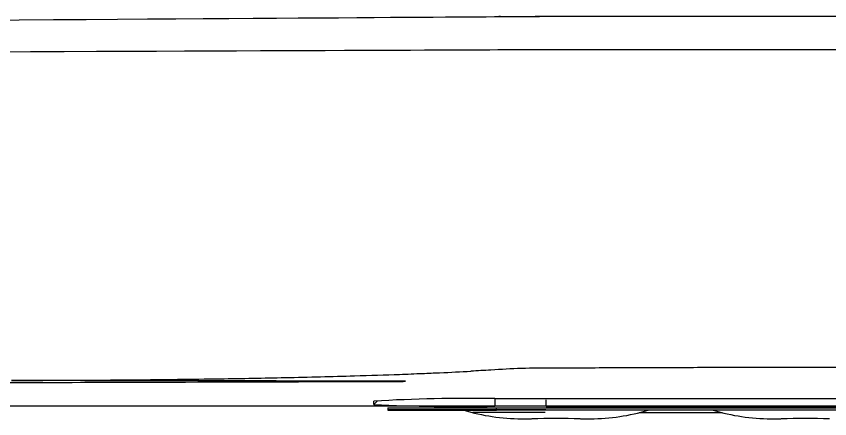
# Model space of a CAD drawing. Header units: millimetres. Extents: x 1416 to 7337, y -4252 to -1725.
# Drawn here: x 1703.8 to 1778.8, y -2705.6 to -2668.5 of the extents above; entities that cross this region are included whole.
import ezdxf

# ---------------------------------------------------------------- set-up
doc = ezdxf.new("R2010")
doc.units = ezdxf.units.MM
doc.header["$MEASUREMENT"] = 0

msp = doc.modelspace()

# ---------------------------------------------------------------- linework, layer by layer
for p, q in [((1736.75724, -2704.28885), (1737.10478, -2703.94136)), ((1736.75724, -2704.28885), (1736.75724, -2703.98265)), ((1747.90723, -2703.74307), (1827.90724, -2703.74307)), ((1747.90724, -2703.74307), (1747.90724, -2704.45058)), ((1752.65724, -2704.43529), (1752.65724, -2703.84693)), ((1752.65724, -2704.43529), (1701.45724, -2704.43529)), ((1738.05724, -2704.60631), (1738.05724, -2704.80631)), ((1738.05724, -2704.60631), (1748.05724, -2704.60631)), ((1752.62873, -2704.77173), (1738.05724, -2704.77173)), ((1738.05724, -2704.80631), (1748.05724, -2704.80631)), ((1827.90724, -2704.45058), (1747.90724, -2704.45058)), ((1748.05724, -2704.80631), (1748.05724, -2704.60631)), ((1748.05724, -2704.60631), (1828.05724, -2704.60631)), ((1828.05724, -2704.80631), (1748.05724, -2704.80631)), ((1752.65557, -2704.51704), (1886.77355, -2704.51704)), ((1752.56272, -2705.04284), (1745.89537, -2705.04284)), ((1761.2191, -2705.04284), (1768.89537, -2705.04284))]:
    msp.add_line(p, q)
for centre, radius, start, end in [((1745.62959, -2857.32045), 153.59427, 89.1503327, 93.3115268), ((1744.59707, -2548.22025), 156.26539, 267.124265, 271.2137882), ((1750.36384, -2687.60631), 18, 252.8537897, 270.0000022), ((1756.75064, -2687.60631), 18, 269.9999978, 287.14621), ((1773.36384, -2687.60631), 18, 252.8537897, 270.0000022), ((1753.55724, -2917.4032), 211.80873, 89.3939997, 90.6060003), ((1776.55724, -2917.40348), 211.80901, 89.3940005, 90.6059995)]:
    msp.add_arc(centre, radius, start, end)
for points, knots in [([(1613.10197, -2669.41234), (1752.33484, -2668.46343), (1753.31867, -2668.46345), (1754.97592, -2668.46342), (1756.99542, -2668.46335), (1759.37789, -2668.46323), (1762.83053, -2668.463), (1767.12104, -2668.46278), (1772.12006, -2668.46281), (1777.06104, -2668.46311), (1781.92407, -2668.46368), (1786.31441, -2668.46428), (1789.76507, -2668.4647), (1791.66201, -2668.46483), (1792.40917, -2668.46488)], [0, 0, 0, 0, 0.03211184, 0.07316784, 0.12316798, 0.18211224, 0.2500006, 0.37924342, 0.50000029, 0.62003505, 0.74475768, 0.85963199, 0.9447129, 1, 1, 1, 1]), ([(1748.29572, -2668.46341), (1748.49211, -2668.46874), (1748.72414, -2668.47297), (1749.25022, -2668.47869), (1749.54418, -2668.48018), (1750.17474, -2668.48018), (1750.51114, -2668.47869), (1751.20095, -2668.47297), (1751.55416, -2668.46874), (1751.90306, -2668.46341)], [0, 0, 0, 0, 0.25, 0.25, 0.5, 0.5, 0.75, 0.75, 1, 1, 1, 1]), ([(1751.90306, -2668.46341), (1752.33484, -2668.46343), (1753.31867, -2668.46345), (1754.97592, -2668.46342), (1756.99542, -2668.46335), (1759.37789, -2668.46323), (1762.83053, -2668.463), (1767.12104, -2668.46278), (1772.12006, -2668.46281), (1777.06104, -2668.46311), (1781.92407, -2668.46368), (1786.31441, -2668.46428), (1789.76507, -2668.4647), (1791.66201, -2668.46483), (1792.40917, -2668.46488)], [0, 0, 0, 0, 0.03211184, 0.07316784, 0.12316798, 0.18211224, 0.2500006, 0.37924342, 0.50000029, 0.62003505, 0.74475768, 0.85963199, 0.9447129, 1, 1, 1, 1]), ([(1792.51225, -2671.55217), (1791.95717, -2671.55216), (1790.70844, -2671.55216), (1788.62692, -2671.55205), (1786.12916, -2671.55191), (1783.21508, -2671.55175), (1779.88492, -2671.55161), (1776.13915, -2671.55152), (1771.39261, -2671.55153), (1766.16273, -2671.55177), (1760.96761, -2671.55224), (1756.90547, -2671.55272), (1753.97284, -2671.55313), (1752.39446, -2671.55325), (1615.91244, -2672.13459)], [0, 0, 0, 0, 0.04085987, 0.09191998, 0.15317995, 0.22463943, 0.30629814, 0.39815596, 0.50021298, 0.65560026, 0.78327331, 0.88323177, 0.95547446, 1, 1, 1, 1]), ([(1792.51225, -2671.55217), (1791.95717, -2671.55216), (1790.70844, -2671.55216), (1788.62692, -2671.55205), (1786.12916, -2671.55191), (1783.21508, -2671.55175), (1779.88492, -2671.55161), (1776.13915, -2671.55152), (1771.39261, -2671.55153), (1766.16273, -2671.55177), (1760.96761, -2671.55224), (1756.90547, -2671.55272), (1753.97284, -2671.55313), (1752.39446, -2671.55325), (1751.7926, -2671.5533)], [0, 0, 0, 0, 0.04085987, 0.09191998, 0.15317995, 0.22463943, 0.30629814, 0.39815596, 0.50021298, 0.65560026, 0.78327331, 0.88323177, 0.95547446, 1, 1, 1, 1]), ([(1741.22409, -2701.42478), (1741.76205, -2701.40363), (1743.38091, -2701.34), (1744.77745, -2701.26572), (1745.7099, -2701.21612)], [0, 0, 0, 0, 0.33230773, 1, 1, 1, 1]), ([(1750.36289, -2700.95674), (1749.42835, -2701.00944), (1747.87671, -2701.09693), (1746.32645, -2701.1822), (1745.7099, -2701.21612)], [0, 0, 0, 0, 0.60229429, 1, 1, 1, 1]), ([(1792.79837, -2700.88263), (1792.25384, -2700.88169), (1791.16488, -2700.87983), (1789.53108, -2700.8776), (1787.89722, -2700.87578), (1786.26327, -2700.87441), (1784.62924, -2700.87349), (1782.99512, -2700.87301), (1781.36091, -2700.87298), (1779.72661, -2700.8734), (1778.09223, -2700.87426), (1776.45777, -2700.87557), (1774.82321, -2700.87733), (1773.18857, -2700.87953), (1771.08646, -2700.88293), (1768.51793, -2700.88808), (1765.48447, -2700.8957), (1762.45398, -2700.90484), (1759.42645, -2700.91549), (1756.40198, -2700.92768), (1753.38019, -2700.94126), (1751.36874, -2700.95158), (1750.36289, -2700.95674)], [0, 0, 0, 0, 0.03845303, 0.07689995, 0.11534223, 0.15378133, 0.1922187, 0.23065582, 0.26909415, 0.30753514, 0.34598026, 0.38443096, 0.42288872, 0.46135498, 0.49983122, 0.57132192, 0.64278432, 0.71422779, 0.78566171, 0.85709546, 0.92853843, 1, 1, 1, 1]), ([(1705.08008, -2702.0665), (1706.09158, -2702.06341), (1708.11731, -2702.05724), (1711.31497, -2702.03913), (1714.83923, -2702.01172), (1718.66309, -2701.97115), (1722.31278, -2701.92114), (1725.61679, -2701.86593), (1728.71879, -2701.80499), (1731.85329, -2701.73286), (1735.41327, -2701.63585), (1738.59248, -2701.5353), (1740.53641, -2701.45366), (1741.22409, -2701.42478)], [0, 0, 0, 0, 0.07499425, 0.15018999, 0.23890331, 0.34096962, 0.44365945, 0.52567152, 0.60748289, 0.70103901, 0.79466363, 0.92736066, 1, 1, 1, 1]), ([(1626.67189, -2702.5213), (1651.35706, -2702.43139), (1676.07302, -2702.34853), (1713.17877, -2702.23433), (1725.55208, -2702.19801), (1750.30891, -2702.12934), (1692.69249, -2702.09701), (1705.08008, -2702.0665)], [0, 0, 0, 0, 0.5, 0.5, 0.75, 0.75, 1, 1, 1, 1]), ([(1750.36384, -2705.60631), (1750.40755, -2705.60631), (1750.47506, -2705.60631), (1750.86647, -2705.60631), (1751.15497, -2705.60631), (1751.29916, -2705.60631)], [0, 0, 0, 0, 0.47888688, 0.73955152, 1, 1, 1, 1]), ([(1755.81531, -2705.60631), (1755.95961, -2705.60631), (1756.2481, -2705.60631), (1756.63943, -2705.60631), (1756.70692, -2705.60631), (1756.75064, -2705.60631)], [0, 0, 0, 0, 0.26066467, 0.52111281, 1, 1, 1, 1]), ([(1773.36384, -2705.60631), (1773.40755, -2705.60631), (1773.47507, -2705.60631), (1773.86646, -2705.60631), (1774.15497, -2705.60631), (1774.29916, -2705.60631)], [0, 0, 0, 0, 0.47888691, 0.73955071, 1, 1, 1, 1])]:
    msp.add_open_spline(points, degree=3, knots=knots)

doc.saveas('drawing.dxf')
